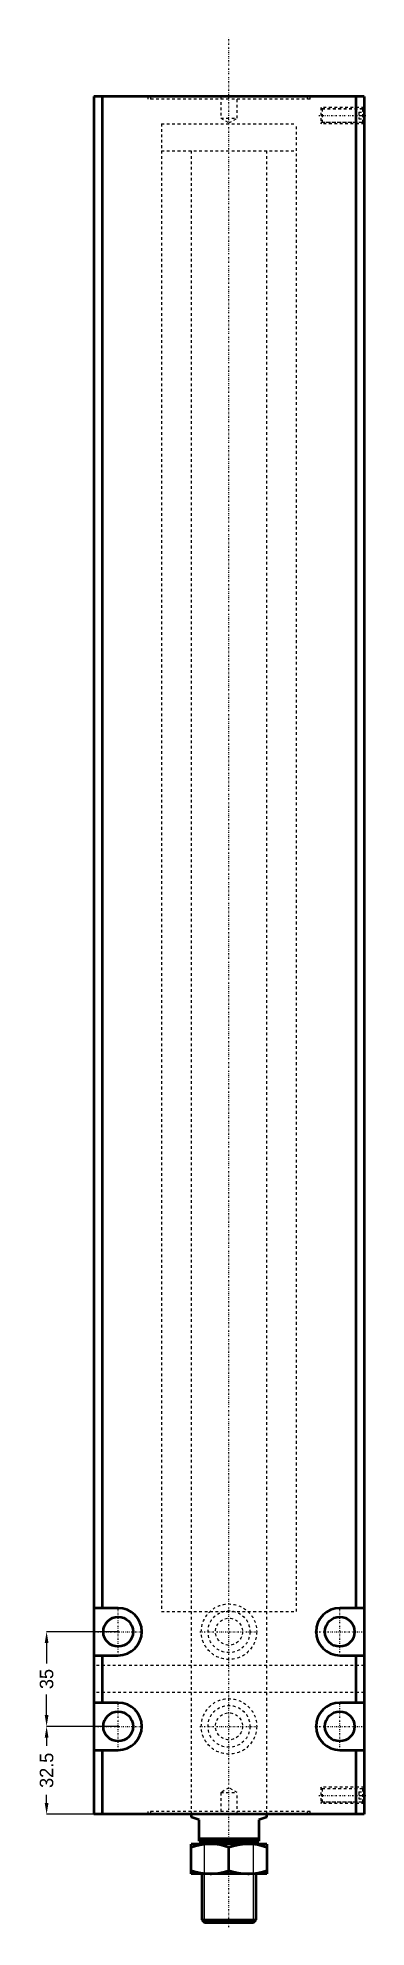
# Model space of a CAD drawing. Header units: millimetres. Extents: x -71 to 51, y -42 to 657.
import ezdxf

# ---------------------------------------------------------------- set-up
doc = ezdxf.new("R2010")
doc.units = ezdxf.units.MM
doc.linetypes.add('Center', pattern=[1.5, 0.45, -0.5, 0.05, -0.5])
doc.linetypes.add('Dashed', pattern=[2, 1, -1])
for name, color, linetype, lineweight in [('2d ConnectionPoints', 7, 'Continuous', 50), ('AM_0', 7, 'Continuous', 50), ('AM_5', 3, 'Continuous', 25), ('AM_7', 7, 'Center', 25), ('AM_9', 6, 'Dashed', 25)]:
    doc.layers.add(name, color=color, linetype=linetype, lineweight=lineweight)
doc.dimstyles.new('ISO-25', dxfattribs={"dimtxt": 2.5, "dimasz": 2.5, "dimexe": 1.25, "dimexo": 0.625, "dimtad": 1, "dimtxsty": 'Standard', "dimcen": 2.5, "dimadec": 0, "dimazin": 0, "dimtfac": 1, "dimtmove": 0, "dimatfit": 3, "dimfxl": 0, "dimarcsym": 0})

# ---------------------------------------------------------------- blocks, each defined once
blk = doc.blocks.new('1_JECX_MF_EXLA_50_540_0_rod__0_in_JECX_MF_160_J_EXLA_50_540_0__4')
at = {"layer": 'AM_0'}
for p, q in [((-14, 0), (-14, -1.03)), ((14, -1.03), (14, 0)), ((-11, -2), (-14, -1.03)), ((-11, -10), (-11, -2)), ((14, -1.03), (11, -2)), ((11, -2), (11, -10)), ((14, -11), (-14, -11)), ((-14, -22), (-14, -11)), ((-11, -9), (11, -9)), ((-11, -10), (11, -10)), ((-9.08, -10), (-10, -10.92)), ((-10, -10.92), (10, -10.92)), ((-10, -10.92), (-10, -11)), ((0, -20.75), (0, -12.25)), ((10, -10.92), (9.08, -10)), ((10, -11), (10, -10.92)), ((14, -11), (14, -22)), ((14, -22), (-14, -22)), ((-10, -22), (-10, -39.08)), ((10, -39.08), (10, -22)), ((-10, -39.08), (-9.08, -40)), ((-10, -39.08), (10, -39.08)), ((-9.08, -40), (9.08, -40)), ((9.08, -40), (10, -39.08))]:
    blk.add_line(p, q, dxfattribs=at)
for points in [[(-7, -11), (-7.5, -11.01), (-9.13, -11.12), (-10.75, -11.38), (-12.39, -11.76), (-14, -12.25)], [(0, -12.25), (-1.7, -11.74), (-3.43, -11.34), (-5.21, -11.09), (-7, -11)], [(7, -11), (6.5, -11.01), (4.87, -11.12), (3.25, -11.38), (1.61, -11.76), (0, -12.25)], [(14, -12.25), (12.3, -11.74), (10.57, -11.34), (8.79, -11.09), (7, -11)], [(-14, -20.75), (-12.3, -21.26), (-10.57, -21.66), (-8.79, -21.91), (-7, -22)], [(-7, -22), (-6.5, -21.99), (-4.87, -21.88), (-3.25, -21.62), (-1.61, -21.24), (0, -20.75)], [(0, -20.75), (1.7, -21.26), (3.43, -21.66), (5.21, -21.91), (7, -22)], [(7, -22), (7.5, -21.99), (9.13, -21.88), (10.75, -21.62), (12.39, -21.24), (14, -20.75)]]:
    blk.add_lwpolyline(points, dxfattribs=at)
at = {"layer": 'AM_5'}
for p, q in [((-9.08, -40), (-9.08, -10)), ((9.08, -40), (9.08, -10))]:
    blk.add_line(p, q, dxfattribs=at)
at = {"layer": 'AM_7'}
blk.add_line((0, -41.75), (0, 656.75), dxfattribs=at)
at = {"layer": 'AM_9'}
for p, q in [((-25, 625), (25, 625)), ((-25, 625), (-25, 615)), ((25, 615), (25, 625)), ((-25, 615), (25, 615)), ((-14, 615), (-14, 0)), ((14, 0), (14, 615))]:
    blk.add_line(p, q, dxfattribs=at)
blk = doc.blocks.new('2_JECX_MF_EXLA_50_540_0_body__0_in_JECX_MF_160_J_EXLA_50_540_0__4')
at = {"layer": 'AM_0'}
for p, q in [((50, 635), (-50, 635)), ((-50, 635), (-50, 0)), ((-47, 635), (-47, 76.25)), ((47, 635), (47, 76.25)), ((50, 635), (50, 0)), ((-41, 76.25), (-50, 76.25)), ((50, 76.25), (41, 76.25)), ((-50, 58.75), (-41, 58.75)), ((-47, 58.75), (-47, 41.25)), ((41, 58.75), (50, 58.75)), ((47, 58.75), (47, 41.25)), ((-41, 41.25), (-50, 41.25)), ((50, 41.25), (41, 41.25)), ((-50, 23.75), (-41, 23.75)), ((-47, 23.75), (-47, 0)), ((41, 23.75), (50, 23.75)), ((47, 23.75), (47, 0)), ((50, 0), (-50, 0))]:
    blk.add_line(p, q, dxfattribs=at)
for centre in [(-41, 67.5), (41, 67.5), (-41, 32.5), (41, 32.5)]:
    blk.add_circle(centre, 5.5, dxfattribs=at)
for centre, start, end in [((-41, 67.5), 270, 90), ((41, 67.5), 90, 270), ((-41, 32.5), 270, 90), ((41, 32.5), 90, 270)]:
    blk.add_arc(centre, 8.75, start, end, dxfattribs=at)
at = {"layer": 'AM_5', "linetype": 'Dashed'}
for p, q in [((50, 631), (34, 631)), ((50, 625), (34, 625)), ((50, 10), (34, 10)), ((50, 4), (34, 4))]:
    blk.add_line(p, q, dxfattribs=at)
at = {"layer": 'AM_7'}
for p, q in [((33.2, 628), (50.8, 628)), ((-41, 58.3125), (-41, 76.6875)), ((41, 58.3125), (41, 76.6875)), ((-50.1875, 67.5), (-31.8125, 67.5)), ((-10.7625, 67.5), (10.7625, 67.5)), ((31.8125, 67.5), (50.1875, 67.5)), ((-41, 23.3125), (-41, 41.6875)), ((41, 23.3125), (41, 41.6875)), ((-50.1875, 32.5), (-31.8125, 32.5)), ((-10.7625, 32.5), (10.7625, 32.5)), ((31.8125, 32.5), (50.1875, 32.5)), ((33.2, 7), (50.8, 7))]:
    blk.add_line(p, q, dxfattribs=at)
at = {"layer": 'AM_9'}
for p, q in [((-30, 635), (-30, 634)), ((30, 634), (-30, 634)), ((-29, 635), (-29, 634)), ((-3, 635), (-3, 627)), ((3, 627), (3, 635)), ((29, 634), (29, 635)), ((30, 634), (30, 635)), ((34, 631), (34, 625)), ((34.5415, 630.4585), (34, 631)), ((49.5, 630.4), (34, 630.4)), ((49.4585, 630.4585), (34.5415, 630.4585)), ((34.5415, 630.4585), (34.5415, 625.5415)), ((48, 629.25), (50, 629.25)), ((48, 629.25), (48, 626.75)), ((50, 631), (49.4585, 630.4585)), ((49.4585, 630.4585), (49.4585, 625.5415)), ((49.5, 630.4), (49.5, 625.6)), ((50, 629.9), (49.5, 630.4)), ((-25, 625), (25, 625)), ((-25, 625), (-25, 75)), ((-3, 627), (3, 627)), ((-3, 627), (0, 625.2679)), ((0, 625.2679), (3, 627)), ((25, 75), (25, 625)), ((34, 625.6), (49.5, 625.6)), ((34, 625), (34.5415, 625.5415)), ((34.5415, 625.5415), (49.4585, 625.5415)), ((48, 628), (50, 628)), ((48, 626.75), (50, 626.75)), ((49.4585, 625.5415), (50, 625)), ((49.5, 625.6), (50, 626.1)), ((-25, 75), (25, 75)), ((-14, 75), (-14, 0)), ((14, 0), (14, 75)), ((50, 55), (-50, 55)), ((50, 45), (-50, 45)), ((0, 9.7321), (-3, 8)), ((-3, 8), (-3, 0)), ((-3, 8), (3, 8)), ((3, 8), (0, 9.7321)), ((3, 0), (3, 8)), ((34, 10), (34, 4)), ((34.5415, 9.4585), (34, 10)), ((49.5, 9.4), (34, 9.4)), ((49.4585, 9.4585), (34.5415, 9.4585)), ((34.5415, 9.4585), (34.5415, 4.5415)), ((48, 8.25), (50, 8.25)), ((48, 8.25), (48, 5.75)), ((48, 7), (50, 7)), ((50, 10), (49.4585, 9.4585)), ((49.4585, 9.4585), (49.4585, 4.5415)), ((50, 8.9), (49.5, 9.4)), ((49.5, 9.4), (49.5, 4.6)), ((30, 1), (-30, 1)), ((-30, 1), (-30, 0)), ((-29, 1), (-29, 0)), ((29, 0), (29, 1)), ((30, 0), (30, 1)), ((34, 4.6), (49.5, 4.6)), ((34, 4), (34.5415, 4.5415)), ((34.5415, 4.5415), (49.4585, 4.5415)), ((48, 5.75), (50, 5.75)), ((49.4585, 4.5415), (50, 4)), ((49.5, 4.6), (50, 5.1))]:
    blk.add_line(p, q, dxfattribs=at)
for centre, radius in [((0, 67.5), 10.25), ((0, 67.5), 7.75), ((0, 67.5), 5), ((0, 32.5), 10.25), ((0, 32.5), 7.75), ((0, 32.5), 5)]:
    blk.add_circle(centre, radius, dxfattribs=at)
blk = doc.blocks.new('*D3')
at = {"layer": 'AM_5', "color": 0, "lineweight": -2}
for p, q in [((-41, 67.5), (-67.5, 67.5)), ((-67.5, 63.33), (-67.5, 55.72)), ((-67.5, 36.67), (-67.5, 44.28)), ((-41, 32.5), (-67.5, 32.5))]:
    blk.add_line(p, q, dxfattribs=at)
at = {"layer": 'AM_5', "color": 0}
for points in [[(-66.81, 63.33), (-68.19, 63.33), (-67.5, 67.5)], [(-68.19, 36.67), (-66.81, 36.67), (-67.5, 32.5)]]:
    blk.add_solid(points, dxfattribs=at)
at = {"layer": 'Defpoints', "color": 0}
for p in [(-67.5, 67.5), (-41, 67.5), (-41, 32.5)]:
    blk.add_point(p, dxfattribs=at)
at = {"layer": 'AM_5', "color": 0, "insert": (-67.5, 50), "char_height": 5, "attachment_point": 5, "rotation": 90}
blk.add_mtext('35', dxfattribs=at)
blk = doc.blocks.new('*D4')
at = {"layer": 'AM_5', "color": 0, "lineweight": -2}
for p, q in [((-41, 32.5), (-67.5, 32.5)), ((-67.5, 28.33), (-67.5, 25.3)), ((-67.5, 4.17), (-67.5, 7.2)), ((-50, 0), (-67.5, 0))]:
    blk.add_line(p, q, dxfattribs=at)
at = {"layer": 'AM_5', "color": 0}
for points in [[(-66.81, 28.33), (-68.19, 28.33), (-67.5, 32.5)], [(-68.19, 4.17), (-66.81, 4.17), (-67.5, 0)]]:
    blk.add_solid(points, dxfattribs=at)
at = {"layer": 'Defpoints', "color": 0}
for p in [(-41, 32.5), (-67.5, 0), (-50, 0)]:
    blk.add_point(p, dxfattribs=at)
at = {"layer": 'AM_5', "color": 0, "insert": (-67.5, 16.25), "char_height": 5, "attachment_point": 5, "rotation": 90}
blk.add_mtext('32.5', dxfattribs=at)

msp = doc.modelspace()

# ---------------------------------------------------------------- linework, layer by layer
at = {"layer": '2d ConnectionPoints'}
msp.add_point((0, 0), dxfattribs=at)

# ---------------------------------------------------------------- block references
for name in ['1_JECX_MF_EXLA_50_540_0_rod__0_in_JECX_MF_160_J_EXLA_50_540_0__4', '2_JECX_MF_EXLA_50_540_0_body__0_in_JECX_MF_160_J_EXLA_50_540_0__4']:
    msp.add_blockref(name, (0, 0))

# ---------------------------------------------------------------- dimensions: what is measured, and where the dimension line sits
at = {"layer": 'AM_5'}
for base, p2, text, picture, middle in [((-67.5, 67.5), (-41, 67.5), '35', '*D3', (-67.5, 50)), ((-67.5, 0), (-50, 0), '32.5', '*D4', (-67.5, 16.25))]:
    dim = msp.add_linear_dim(base=base, p1=(-41, 32.5), p2=p2, angle=90, text=text, dimstyle='ISO-25', override={"dimtxt": 5, "dimasz": 4.166667, "dimexe": 0, "dimexo": 0, "dimgap": 1.5}, dxfattribs=at)
    dim.commit()
    dim.dimension.update_dxf_attribs({"geometry": picture, "text_midpoint": middle, "dimtype": 160, "text_rotation": 90})

doc.saveas('drawing.dxf')
